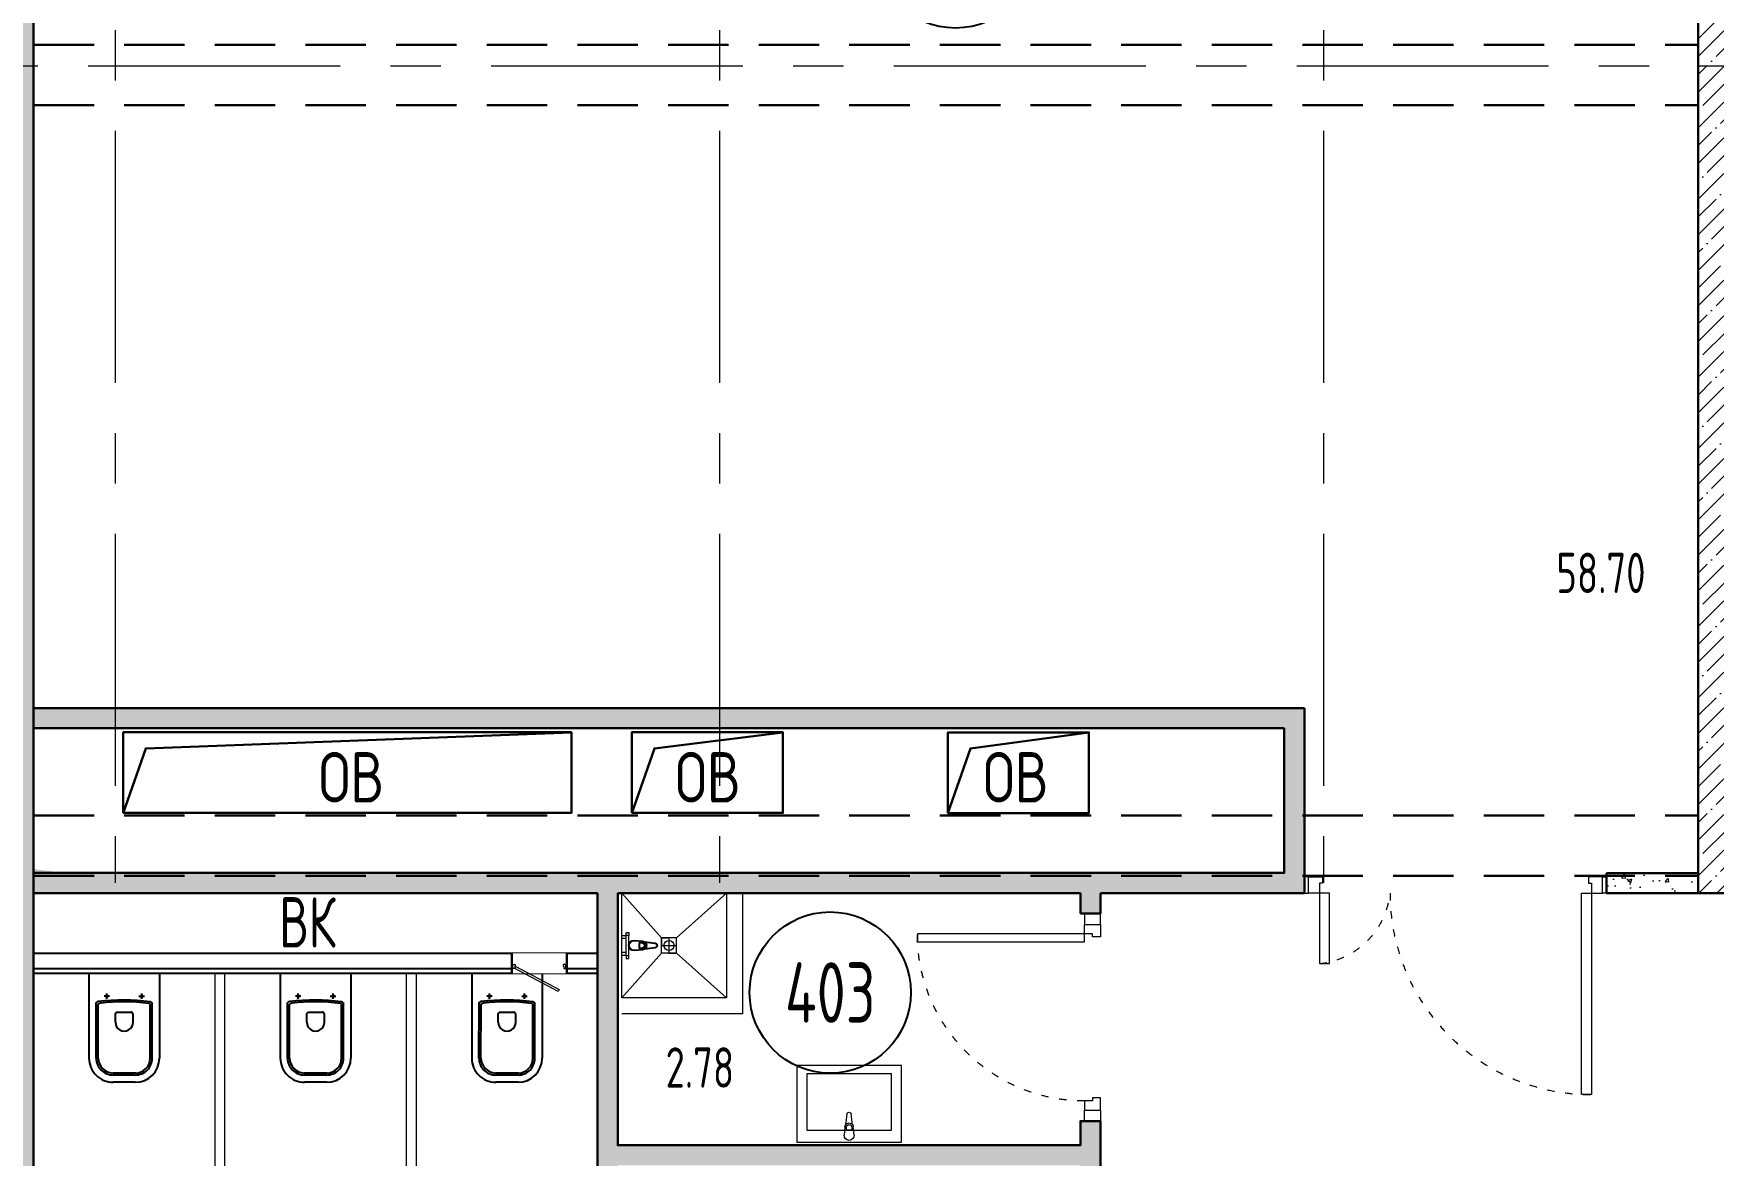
# Model space of a CAD drawing. Header units: millimetres. Extents: x -8689834 to 9419935, y 0 to 135940.
# Drawn here: x 212176 to 220516, y 77279 to 82846 of the extents above; entities that cross this region are included whole.
import ezdxf
from ezdxf import colors
from ezdxf.entities.mleader import LeaderData, LeaderLine
from ezdxf.enums import TextEntityAlignment as Align
from ezdxf.math import Vec2, Vec3

# ---------------------------------------------------------------- set-up
doc = ezdxf.new("R2010")
doc.units = ezdxf.units.MM
doc.header["$MEASUREMENT"] = 0
for name, pattern in [('ACAD_ISO03W100', [30, 12, -18]), ('ADSK_Штриховая_ш2 п1', [3, 2, -1]), ('CENTER', [2, 1.25, -0.25, 0.25, -0.25])]:
    doc.linetypes.add(name, pattern=pattern)
doc.layers.get('0').update_dxf_attribs({"color": 250, "lineweight": 9})
for name, color, linetype, lineweight in [('АР_Двери', 175, 'Continuous', 18), ('АР_Маркер экспликации', 239, 'Continuous', 13), ('АР_Номер помещения', 1, 'Continuous', 25), ('АР_Оси', 7, 'Continuous', 9), ('АР_Отметки', 250, 'Continuous', 15), ('АР_Перегородки газоблок', 165, 'Continuous', 30), ('АР_Перегородки газоблок_Штрих', 165, 'Continuous', 5), ('АР_Перегородки сантехнические', 216, 'Continuous', 9), ('АР_Помещения_площадь', 19, 'Continuous', 9), ('АР_Сущ Несущая стена', 216, 'Continuous', 30), ('АР_Штрих утеплитель', 24, 'Continuous', 13), ('АР_Штриховка монолит', 250, 'Continuous', 9), ('Задания на лючки', 32, 'Continuous', 15), ('М_проемы ОВ 4-5эт', 172, 'Continuous', 30)]:
    doc.layers.add(name, color=color, linetype=linetype, lineweight=lineweight)
for name, color, linetype in [('АР_Отверстия', 251, 'Continuous'), ('Строит. поддон', 7, 'Continuous'), ('ТХ_сантехника', 253, 'Continuous')]:
    doc.layers.add(name, color=color, linetype=linetype)
doc.layers.add('Ригели', color=4, linetype='ADSK_Штриховая_ш2 п1', lineweight=30, true_color=0x00ffff)
doc.layers.get('0').freeze()
doc.styles.add('ICOCPEUR', font='isocpeur.ttf')
doc.styles.add('ISOCPEUR', font='isocpeur.ttf', dxfattribs={"width": 0.7})
doc.styles.get("Standard").update_dxf_attribs({"font": 'isocpeur.ttf', "width": 0.7})
pattern_1 = [(50, (0, 0), (215.17805, -18.82564), [22.5, -247.5]), (355, (0, 0), (-41.6254, 225.65764), [18, -198]), (100.45144, (17.93, -1.57), (173.55265, 206.832), [19.12206, -210.34263]), (46.1842, (0, 60), (320.1724, -49.65578), [33.75, -371.25]), (96.63564, (26.68, 55.86), (280.3986, 292.2356), [28.6831, -315.51413]), (351.18416, (0, 60), (280.3986, 292.2356), [27, -297]), (21, (30, 45), (179.07212, -120.78567), [22.5, -247.5]), (326, (30, 45), (72.9946, 217.54501), [18, -198]), (71.45144, (44.92, 34.93), (252.06671, 96.75935), [19.12206, -210.34263]), (37.5, (0, 0), (3.647957, 99.868156), [0, -195.6, 0, -201, 0, -198.75]), (7.5, (0, 0), (78.92086, 118.323514), [0, -114.6, 0, -191.1, 0, -75.75]), (327.5, (-66.9, 0), (160.14673, -6.766462), [0, -75, 0, -234, 0, -310.5]), (317.5, (-96.9, 0), (174.95585, 30.031495), [0, -97.5, 0, -155.4, 0, -220.5])]

# ---------------------------------------------------------------- blocks, each defined once
blk = doc.blocks.new('Полуторная_на лестницу')
for points in [[(75, 80), (75, 1080), (124.9, 1080), (124.9, 80)], [(1375.1, 430), (1375.1, 80), (1425, 80), (1425, 430)]]:
    blk.add_lwpolyline(points, close=True)
for points in [[(0, 0), (0, 80), (20, 80), (20, 0), (0, 0)], [(20, 80), (20, 0), (90, 0), (90, 30), (75, 30), (75, 80), (20, 80)], [(1480, 80), (1480, 0), (1410, 0), (1410, 30), (1425, 30), (1425, 80), (1480, 80)], [(1500, 0), (1500, 80), (1480, 80), (1480, 0), (1500, 0)]]:
    blk.add_lwpolyline(points)
at = {"linetype": 'ACAD_ISO03W100', "ltscale": 3}
for centre, radius, start, end in [((75, 80), 1000, 0, 90), ((1465.4, 39.6), 392.5, 95.90754, 174.09246)]:
    blk.add_arc(centre, radius, start, end, dxfattribs=at)
blk = doc.blocks.new('*U1715')
at = {"layer": 'АР_Номер помещения', "color": 7}
blk.add_circle((-21260.4, 2610.5), 400, dxfattribs=at)
at = {"layer": 'АР_Номер помещения', "color": 7, "style": 'ISOCPEUR', "width": 0.7}
blk.add_attdef('НОМЕР_ПОМЕЩЕНИЯ', text='', height=300, dxfattribs=at).set_placement((-21260.4, 2610.5), align=Align.MIDDLE_CENTER)
at = {"layer": 'АР_Помещения_площадь', "color": 7, "lineweight": 30, "width": 0.7, "flags": 104}
blk.add_attdef('ИМЯ_ПОМЕЩЕНИЯ', text='', height=100, dxfattribs=at).set_placement((157.6, 1217.1), align=Align.MIDDLE_CENTER)
blk = doc.blocks.new('*U1724')
at = {"layer": 'АР_Номер помещения', "color": 7}
blk.add_circle((-17903.2, 348.5), 400, dxfattribs=at)
at = {"layer": 'АР_Номер помещения', "color": 7, "style": 'ISOCPEUR', "width": 0.7}
blk.add_attdef('НОМЕР_ПОМЕЩЕНИЯ', text='', height=300, dxfattribs=at).set_placement((-17903.2, 348.5), align=Align.MIDDLE_CENTER)
at = {"layer": 'АР_Помещения_площадь', "color": 7, "lineweight": 30, "width": 0.7, "flags": 104}
blk.add_attdef('ИМЯ_ПОМЕЩЕНИЯ', text='', height=100, dxfattribs=at).set_placement((157.6, 1217.1), align=Align.MIDDLE_CENTER)
blk = doc.blocks.new('унитаз поликлиники')
for p, q in [((0, 175), (0, -175)), ((0, 175), (420, 175)), ((125.6, 86.7), (99.5, 86.7)), ((112.4, 73.1), (112.4, 100.2)), ((420, 138.7), (149.6, 138.7)), ((420, 129), (156.8, 128.7)), ((191.9, -33.7), (191.9, 33.7)), ((242.4, 43.7), (201.9, 43.7)), ((494, 57.1), (494, -57.1)), ((504, 55), (504, -55)), ((540, 55), (540, -55)), ((112.3, -73), (112.3, -100.1)), ((242.4, -43.7), (201.9, -43.7)), ((125.5, -86.5), (99.4, -86.5)), ((420, -139), (147.9, -138.7)), ((420, -129), (155.2, -128.7)), ((0, -175), (420, -175))]:
    blk.add_line(p, q)
for centre, radius, start, end in [((420, 55), 120, 0, 90), ((420.5, 55.2), 83.5, 359.86187, 90.33349), ((420, 55), 74, 0, 90), ((242.4, 0), 43.7, 270, 90), ((420, -55), 120, 270, 0), ((420, -55), 84, 270, 0), ((420, -55), 74, 270, 358.40182)]:
    blk.add_arc(centre, radius, start, end)
at = {"extrusion": (0, 0, -1)}
for centre, major_axis, ratio, start_param, end_param in [((112.4, 86.8), (3.55, 3.55), 1, 5.504025, 11.78721), ((1158.1, 0), (-731, -726.4), 0.993775, 0.659849, 0.910919), ((984.1, 0), (-23.4, -941.4), 0.89728, 1.422258, 1.677847), ((149.5, 127.3), (-5.6, -10.5), 0.821373, 1.269211, 2.570669), ((154.4, 119.8), (-5.61, -7.72), 0.798093, 1.232924, 2.686723), ((201.9, -33.5), (4.12, -9.49), 0.964797, 0.42926, 1.943413), ((147.9, -127.5), (5.4, -10.4), 0.836443, 0.56114, 1.877577), ((155.2, -117.5), (5.3, -10.4), 0.842984, 0.549902, 1.8819)]:
    blk.add_ellipse(centre, major_axis=major_axis, ratio=ratio, start_param=start_param, end_param=end_param, dxfattribs=at)
for centre, major_axis, ratio, start_param, end_param in [((201.9, 33.5), (4.12, 9.49), 0.964797, 0.42926, 1.943413), ((112.3, -86.6), (3.54, -3.55), 1, 5.504025, 11.78721)]:
    blk.add_ellipse(centre, major_axis=major_axis, ratio=ratio, start_param=start_param, end_param=end_param)
blk = doc.blocks.new('Из_буфера27431')
at = {"linetype": 'Continuous', "lineweight": 5}
for p, q in [((-138.5, 11.1), (-85.6, 17.7)), ((-138.5, 11.1), (-85.6, 17.7)), ((-76.1, 21), (-34.1, 25)), ((-76.1, 21), (-34.1, 25)), ((-59, 13.6), (-73.9, 13.6)), ((-59, 13.6), (-73.9, 13.6)), ((-59, -13.6), (-59, 13.6)), ((-59, -13.6), (-59, 13.6)), ((-85.6, -17.7), (-138.5, -11.1)), ((-85.6, -17.7), (-138.5, -11.1)), ((-34.1, -25), (-76.1, -21)), ((-34.1, -25), (-76.1, -21)), ((-73.9, -13.6), (-59, -13.6)), ((-73.9, -13.6), (-59, -13.6))]:
    blk.add_line(p, q, dxfattribs=at)
for points in [[(0, -260), (-380, -260), (-380, 260), (0, 260)], [(-59, -210), (-339.1, -210), (-339.1, 210), (-59, 210)], [(-59, -210), (-339.1, -210), (-339.1, 210), (-59, 210)]]:
    blk.add_lwpolyline(points, close=True, dxfattribs=at)
for centre, radius, start, end in [((-137.1, 0), 11.2, 97.13892, 262.86108), ((-137.1, 0), 11.2, 97.13892, 262.86108), ((-74.2, 0), 21.1, 122.77103, 237.22897), ((-74.2, 0), 21.1, 122.77103, 237.22897), ((-73.9, 0), 13.6, 90, 270), ((-73.9, 0), 13.6, 90, 270), ((-74.2, 0), 21.1, 95.16961, 122.77103), ((-74.2, 0), 21.1, 95.16961, 122.77103), ((-34.1, 0), 25, 270, 90), ((-34.1, 0), 25, 270, 90), ((-74.2, 0), 21.1, 237.22897, 264.83039), ((-74.2, 0), 21.1, 237.22897, 264.83039)]:
    blk.add_arc(centre, radius, start, end, dxfattribs=at)
blk = doc.blocks.new('_DotSmall')
at = {"color": 0, "linetype": 'ByBlock', "const_width": 0.5}
blk.add_lwpolyline([(-0.0625, 0, 1), (0.0625, 0, 1)], format="xyb", close=True, dxfattribs=at)
blk = doc.blocks.new('*U540')
blk.add_lwpolyline([(100, 80), (100, 910), (140, 910), (140, 80)], close=True)
for points in [[(0, 0), (0, 80), (55, 80), (55, 0), (0, 0)], [(55, 80), (55, 0), (115, 0), (115, 40), (100, 40), (100, 80), (55, 80)], [(975, 80), (975, 0), (915, 0), (915, 40), (930, 40), (930, 80), (975, 80)], [(1030, 0), (1030, 80), (975, 80), (975, 0), (1030, 0)]]:
    blk.add_lwpolyline(points)
at = {"linetype": 'ACAD_ISO03W100', "ltscale": 3}
blk.add_arc((100, 80), 830, 0, 90, dxfattribs=at)
blk = doc.blocks.new('смеситель короткий')
for p, q in [((42, 21), (0, 25)), ((24.9, 13.6), (39.8, 13.6)), ((24.9, -13.6), (24.9, 13.6)), ((104.4, 11.1), (51.5, 17.7)), ((0, -25), (42, -21)), ((39.8, -13.6), (24.9, -13.6)), ((51.5, -17.7), (104.4, -11.1))]:
    blk.add_line(p, q)
for centre, major_axis, start_param, end_param in [((0, 0), (-17.7, 17.7), -0.785398, 2.356194), ((39.8, 0), (9.62, 9.62), 3.926991, 7.068583), ((40.1, 0), (-14.9, 14.9), -1.35736, -0.875625), ((40.1, 0), (14.9, 14.9), 4.498953, 6.496621), ((103, 0), (7.91, 7.91), 4.051589, 6.943986), ((40.1, 0), (14.9, 14.9), 4.017217, 4.498953)]:
    blk.add_ellipse(centre, major_axis=major_axis, ratio=1, start_param=start_param, end_param=end_param)
blk = doc.blocks.new('*U1518')
at = {"color": 7}
blk.add_wipeout([(-565, 153), (445, 153), (445, -218), (-565, -218)], dxfattribs=at)
at = {"lineweight": 30}
for p, q in [((-565, 153), (-565, -218)), ((445, 153), (445, -218))]:
    blk.add_line(p, q, dxfattribs=at)
for p, q in [((-530, 60), (-565, 60)), ((-550, 60), (-550, -10)), ((-550, -10), (-550, 60)), ((-510, 60), (-530, 60)), ((-510, 20), (-510, 60)), ((-500, 20), (-510, 20)), ((-500, -10), (-500, 20)), ((380, -10), (380, 20)), ((380, 20), (390, 20)), ((390, 20), (390, 60)), ((390, 60), (410, 60)), ((410, 60), (445, 60)), ((430, 60), (430, -10)), ((430, -10), (430, 60)), ((-565, -10), (-530, -10)), ((-530, -10), (-500, -10)), ((410, -10), (380, -10)), ((445, -10), (410, -10))]:
    blk.add_line(p, q)
blk.add_lwpolyline([(389, 60), (370, 25), (-424, 448), (-406, 483)], close=True)

msp = doc.modelspace()

# ---------------------------------------------------------------- hatches: boundary and pattern name
at = {"layer": 'АР_Перегородки газоблок_Штрих', "ltscale": 100}
h = msp.add_hatch(dxfattribs=at)
h.set_pattern_fill('AR-CONC', color=256, scale=30)
h.set_pattern_definition([(50, (0, 100), (215.17805, -18.82564), [22.5, -247.5]), (355, (0, 100), (-41.6254, 225.65764), [18, -198]), (100.45144, (17.93, 98.43), (173.55265, 206.832), [19.12206, -210.34263]), (46.1842, (0, 160), (320.1724, -49.65578), [33.75, -371.25]), (96.63564, (26.68, 155.86), (280.3986, 292.2356), [28.6831, -315.51413]), (351.18416, (0, 160), (280.3986, 292.2356), [27, -297]), (21, (30, 145), (179.07212, -120.78567), [22.5, -247.5]), (326, (30, 145), (72.9946, 217.54501), [18, -198]), (71.45144, (44.92, 134.93), (252.06671, 96.75935), [19.12206, -210.34263]), (37.5, (0, 100), (3.647957, 99.868156), [0, -195.6, 0, -201, 0, -198.75]), (7.5, (0, 100), (78.92086, 118.323514), [0, -114.6, 0, -191.1, 0, -75.75]), (327.5, (-66.9, 100), (160.14673, -6.766462), [0, -75, 0, -234, 0, -310.5]), (317.5, (-96.9, 100), (174.95585, 30.031495), [0, -97.5, 0, -155.4, 0, -220.5])])
h.paths.add_polyline_path([(218485.2, 79498.5), (212580.6, 79498.5), (212580.6, 79398.5), (218385.2, 79398.5), (218385.2, 78580.3), (218485.2, 78580.3)])
h.paths.add_polyline_path([(212580.6, 79498.5), (212175.6, 79498.5), (212175.6, 79398.5), (212580.6, 79398.5)])
h = msp.add_hatch(dxfattribs=at)
h.set_pattern_fill('AR-CONC', color=256, scale=30)
h.set_pattern_definition(pattern_1)
h.paths.add_polyline_path([(217473.3, 77448.7), (217373.1, 77448.6), (217372.8, 77328.8), (215075.9, 77328.6), (215075.9, 78580.4), (217373.1, 78580.3), (217373.3, 78478.7), (217473.2, 78479), (217473, 78580.3), (218485.1, 78580.3), (218485.2, 78680.3), (212328.4, 78680.4), (212175.6, 78700.4), (212175.6, 78580.4), (214975.9, 78580.3), (214975.9, 76295.8), (215075.9, 76295.8), (215075.9, 77228.7), (217373, 77228.7), (217373.4, 76295.7), (217473.3, 76295.7)])
h = msp.add_hatch(dxfattribs=at)
h.set_pattern_fill('AR-CONC', color=256, scale=30)
h.set_pattern_definition(pattern_1)
h.paths.add_polyline_path([(220440.6, 78679.4), (219985.1, 78679.4), (219985.2, 78580.3), (220440.6, 78580.3)])
at = {"layer": 'АР_Штрих утеплитель', "ltscale": 500}
h = msp.add_hatch(dxfattribs=at)
h.set_pattern_fill('ANSI37', color=256, scale=700)
h.set_pattern_definition([(45, (-272544.9, -1e-11), (-61.871843, 61.871843), []), (135, (-272544.9, -1e-11), (-61.871843, -61.871843), [])])
h.paths.add_polyline_path([(218159.3, 127630.7), (215580.6, 127630.7), (215580.6, 127530.7), (218159.3, 127530.7)])
edge = h.paths.add_edge_path()
edge.add_line((215580.6, 127630.7), (209609.3, 127630.7))
edge.add_line((209609.3, 127630.7), (209609.3, 130631.1))
edge.add_line((209609.3, 130631.1), (200549.3, 130630.7))
edge.add_line((200549.3, 130630.7), (200549.3, 127122.7))
edge.add_line((200549.3, 127122.7), (200058.3, 127122.7))
edge.add_arc((201358, 116876.8), 10328, 97.22897, 132.48441)
edge.add_arc((199340.4, 119160.7), 7281.3, 132.91387, 150.37698)
edge.add_arc((199340.4, 119160.7), 7281.3, 150.37698, 180)
edge.add_line((192059.1, 119160.7), (192059.1, 118630.7))
edge.add_line((192059.1, 118630.7), (188549.3, 118630.7))
edge.add_line((188549.3, 118630.7), (188549.3, 106570.7))
edge.add_line((188549.3, 106570.7), (194489.2, 106570.7))
edge.add_line((194489.2, 106570.7), (194489.2, 82275.7))
edge.add_line((194489.2, 82275.7), (200999.4, 82275.7))
edge.add_line((200999.4, 82275.7), (200999.4, 82375.7))
edge.add_line((200999.4, 82375.7), (194589.2, 82375.7))
edge.add_line((194589.2, 82375.7), (194589.2, 106670.7))
edge.add_line((194589.2, 106670.7), (188649.3, 106670.7))
edge.add_line((188649.3, 106670.7), (188649.3, 118530.7))
edge.add_line((188649.3, 118530.7), (192159.1, 118530.7))
edge.add_line((192159.1, 118530.7), (192160.6, 119295.7))
edge.add_arc((199337.6, 119161.9), 7178.3, 150.18594, 178.93195, ccw=False)
edge.add_arc((199340.4, 119160.7), 7181.3, 133.07839, 150.18856, ccw=False)
edge.add_arc((201357.4, 116878.6), 10226.2, 97.26253, 132.60028, ccw=False)
edge.add_line((200064.7, 127022.7), (200649.3, 127022.7))
edge.add_line((200649.3, 127022.7), (200649.3, 130530.7))
edge.add_line((200649.3, 130530.7), (209509.3, 130530.7))
edge.add_line((209509.3, 130530.7), (209509.3, 127630.7))
edge.add_line((209509.3, 127630.7), (209509.3, 127530.7))
edge.add_line((209509.3, 127530.7), (215580.6, 127530.7))
edge.add_line((215580.6, 127530.7), (215580.6, 127630.7))
at = {"layer": 'АР_Штриховка монолит', "ltscale": 100}
h = msp.add_hatch(dxfattribs=at)
h.set_pattern_fill('ANSI35', color=256, scale=500)
h.paths.add_polyline_path([(246375.6, 86650.7), (211875.6, 86650.7), (211875.6, 82685.7), (211875.6, 82485.7), (211875.6, 75165.7), (211975.6, 75165.7), (211975.6, 73908.2), (212175.6, 73908.2), (212175.6, 74865.7), (215930.6, 74865.7), (215930.6, 73683.2), (216130.6, 73683.2), (216130.6, 74865.7), (226847.6, 74865.7), (226847.6, 75165.7), (212175.6, 75165.7), (212175.6, 86350.7), (246375.6, 86350.7)])
h = msp.add_hatch(dxfattribs=at)
h.set_pattern_fill('ANSI35', color=256, scale=500)
h.paths.add_polyline_path([(220740.6, 86350.7), (220440.6, 86350.7), (220440.6, 78580.3), (220740.6, 78580.3)])

# ---------------------------------------------------------------- linework, layer by layer
at = {"layer": 'АР_Оси', "linetype": 'CENTER', "ltscale": 1000}
for p, q in [((212580.6, 134363.2), (212580.6, 78630.8)), ((215580.6, 134363.2), (215580.6, 78630.8)), ((218580.6, 134363.2), (218580.6, 78630.8)), ((212175.6, 53394.4), (212175.6, 87701.9)), ((182446.9, 82685.7), (266044, 82685.7))]:
    msp.add_line(p, q, dxfattribs=at)
at = {"layer": 'АР_Перегородки газоблок', "ltscale": 100}
msp.add_line((218485.2, 79498.5), (218485.2, 78700.3), dxfattribs=at)
for points in [[(212175.6, 79498.5), (218485.2, 79498.5)], [(212175.6, 78680.3), (218385.2, 78680.3), (218385.2, 79398.5)], [(218225.5, 79398.5), (212175.6, 79398.5)], [(218385.2, 79398.5), (218065.2, 79398.5)], [(218485.2, 78700.3), (218485.2, 78580.3)], [(219985.2, 78580.3), (219985.1, 78679.4)], [(219985.1, 78679.4), (220440.6, 78679.4)], [(212175.6, 78580.3), (214975.9, 78580.3)], [(214975.9, 76295.8), (214975.9, 78580.3)], [(215075.9, 78580.3), (217373, 78580.4)], [(215075.9, 78580.3), (215075.9, 77328.7), (217373, 77328.7), (217372.9, 77448.7), (217473.3, 77448.7)], [(217373.3, 78478.7), (217373, 78580.3)], [(217473, 78580.3), (218485.2, 78580.3)], [(217473, 78580.3), (217473.3, 78479)], [(219985.2, 78580.3), (220440.6, 78580.3)], [(217473.3, 78479), (217373.3, 78478.7)], [(217473.3, 77448.7), (217473.3, 76295.7)]]:
    msp.add_lwpolyline(points, dxfattribs=at)
at = {"layer": 'АР_Перегородки газоблок', "color": 0, "lineweight": 25, "ltscale": 100}
for points in [[(212175.6, 78281.5), (214975.9, 78281.5)], [(212175.6, 78206.5), (214975.9, 78206.5)], [(214975.9, 78181.5), (212175.6, 78181.5)]]:
    msp.add_lwpolyline(points, dxfattribs=at)
at = {"layer": 'АР_Перегородки сантехнические', "lineweight": 0}
for points in [[(213125.6, 78181.5), (213075.6, 78181.5), (213075.6, 76981.5), (213125.6, 76981.5)], [(214075.9, 78181.5), (214025.9, 78181.5), (214025.9, 76981.5), (214075.9, 76981.5)]]:
    msp.add_lwpolyline(points, close=True, dxfattribs=at)
at = {"layer": 'АР_Сущ Несущая стена', "ltscale": 100}
for p, q in [((212175.6, 86350.7), (212175.6, 75165.7)), ((220440.6, 86350.7), (220440.6, 78580.3)), ((220440.6, 78580.3), (220740.6, 78580.3))]:
    msp.add_line(p, q, dxfattribs=at)
at = {"layer": 'М_проемы ОВ 4-5эт'}
for points in [[(212620.6, 78978.5), (214845.6, 78978.5), (214845.6, 79378.5), (212620.6, 79378.5)], [(215145.6, 78978.5), (215895.6, 78978.5), (215895.6, 79378.5), (215145.6, 79378.5)], [(216715.2, 78977.5), (217415.2, 78977.5), (217415.2, 79377.5), (216715.2, 79377.5)]]:
    msp.add_lwpolyline(points, close=True, dxfattribs=at)
for points in [[(212620.6, 78977.5), (212732.5, 79298.5), (214845.6, 79377.5)], [(215145.6, 78977.5), (215257.5, 79298.5), (215895.6, 79377.5)], [(216715.2, 78977.5), (216827.1, 79298.5), (217415.2, 79377.5)]]:
    msp.add_lwpolyline(points, dxfattribs=at)
at = {"layer": 'Ригели', "color": 6, "linetype": 'ADSK_Штриховая_ш2 п1', "lineweight": 30, "ltscale": 150}
for p, q in [((212175.6, 82790.7), (220438.8, 82790.7)), ((212175.6, 82490.7), (220438.8, 82490.7)), ((212175.6, 78965.7), (220438.8, 78965.7)), ((212175.6, 78665.7), (220438.8, 78665.7))]:
    msp.add_line(p, q, dxfattribs=at)
at = {"layer": 'Строит. поддон', "lineweight": 0}
for p, q in [((215695.9, 78580.5), (215695.9, 77980.5)), ((215116, 78354.3), (215095.9, 78354.4)), ((215096, 78370), (215116, 78370)), ((215116, 78370), (215115.9, 78271)), ((215131.7, 78369.9), (215116, 78370)), ((215117.4, 78385.6), (215130.4, 78385.6)), ((215117.4, 78370), (215117.4, 78385.6)), ((215130.4, 78385.6), (215130.4, 78369.9)), ((215131.6, 78311.6), (215131.7, 78369.9)), ((215115.9, 78271), (215095.9, 78271)), ((215096, 78286.6), (215115.9, 78286.6)), ((215115.9, 78271), (215131.5, 78270.9)), ((215117.2, 78271), (215117.1, 78255.3)), ((215117.1, 78255.3), (215130.2, 78255.3)), ((215130.2, 78255.3), (215130.2, 78270.9)), ((215131.5, 78270.9), (215131.6, 78311.6)), ((215695.9, 77980.5), (215095.9, 77980.5))]:
    msp.add_line(p, q, dxfattribs=at)
msp.add_lwpolyline([(215615.9, 78060.5), (215367.5, 78283), (215367.5, 78358), (215615.9, 78580.5), (215367.5, 78358), (215292.9, 78358), (215095.9, 78580.5), (215292.9, 78358), (215330.2, 78358), (215330.2, 78283), (215367.5, 78283), (215292.9, 78283), (215095.9, 78060.5), (215292.9, 78283), (215292.9, 78358), (215292.9, 78320.5), (215367.5, 78320.5)], dxfattribs=at)
msp.add_lwpolyline([(215615.9, 78060.5), (215095.9, 78060.5), (215095.9, 78580.5), (215615.9, 78580.5)], close=True, dxfattribs=at)
msp.add_circle((215330.2, 78320.5, 0), 25, dxfattribs=at)

# ---------------------------------------------------------------- block references
at = {"layer": 'АР_Двери', "rotation": 180}
msp.add_blockref('Полуторная_на лестницу', (219985.2, 78660.3), dxfattribs=at)
at = {"layer": 'АР_Двери', "xscale": -1, "rotation": 90}
msp.add_blockref('*U540', (217473.3, 78478.8), dxfattribs=at)
at = {"layer": 'АР_Маркер экспликации', "color": 7}
ref = msp.add_blockref('*U1724', (234655.9, 82924.8), dxfattribs=at)
ref.add_attrib('НОМЕР_ПОМЕЩЕНИЯ', '402', dxfattribs={"layer": 'АР_Номер помещения', "color": 7, "height": 300, "style": 'ISOCPEUR', "width": 0.7}).set_placement((216752.7, 83273.2), align=Align.MIDDLE_CENTER)
ref.add_attrib('ПЛОЩАДЬ_ПОМЕЩЕНИЯ', '58.70', dxfattribs={"layer": 'АР_Помещения_площадь', "color": 7, "height": 200, "style": 'ISOCPEUR', "width": 0.7}).set_placement((220178.7, 80169.4), align=Align.MIDDLE_RIGHT)
ref = msp.add_blockref('*U1715', (237391, 75476.3), dxfattribs=at)
ref.add_attrib('НОМЕР_ПОМЕЩЕНИЯ', '403', dxfattribs={"layer": 'АР_Номер помещения', "color": 7, "height": 300, "style": 'ISOCPEUR', "width": 0.7}).set_placement((216130.6, 78086.9), align=Align.MIDDLE_CENTER)
ref.add_attrib('ПЛОЩАДЬ_ПОМЕЩЕНИЯ', '2.78', dxfattribs={"layer": 'АР_Помещения_площадь', "color": 7, "height": 200, "style": 'ISOCPEUR', "width": 0.7}).set_placement((215653.9, 77714.8), align=Align.MIDDLE_RIGHT)
at = {"layer": 'Строит. поддон', "lineweight": 0, "xscale": -1, "rotation": 180}
msp.add_blockref('смеситель короткий', (215156.6, 78320.4), dxfattribs=at)
at = {"layer": 'ТХ_сантехника', "rotation": 270}
for p in [(212625.6, 78181.5), (213575.6, 78181.5), (214525.9, 78181.5)]:
    msp.add_blockref('унитаз поликлиники', p, dxfattribs=at)
at = {"layer": 'ТХ_сантехника', "ltscale": 100, "xscale": -1, "rotation": 90}
msp.add_blockref('Из_буфера27431', (216224.4, 77344.3), dxfattribs=at)

# ---------------------------------------------------------------- texts
at = {"layer": 'АР_Отверстия', "ltscale": 100, "char_height": 250, "attachment_point": 5, "line_spacing_factor": 0.7, "style": 'ICOCPEUR'}
for insert in [(213753.1, 79155.1), (215523.3, 79155.1), (217051.5, 79155.1)]:
    msp.add_mtext('\\A1;{\\W0.8;ОВ}', dxfattribs=dict(at, insert=insert))
at = {"layer": 'АР_Отверстия', "color": 1, "ltscale": 100, "insert": (213535.2, 78435.1), "char_height": 250, "attachment_point": 5, "line_spacing_factor": 0.7, "style": 'ICOCPEUR'}
msp.add_mtext('\\A1;{\\W0.7;ВК}', dxfattribs=at)

# ---------------------------------------------------------------- leaders
at = {"layer": 'АР_Отметки'}
ml = msp.add_multileader_mtext('Standard', dxfattribs=at)
ml.set_content('Л.4', color=256, style='ISOCPEUR')
ml.set_leader_properties(color=256, linetype='Continuous', lineweight=-1)
ml.set_arrow_properties(name='DOTSMALL')
ml.build(insert=Vec2(0, 0))
ml.multileader.update_dxf_attribs({"has_text_frame": 1, "text_left_attachment_type": 4, "text_right_attachment_type": 4, "dogleg_length": 100, "arrow_head_size": 180})
ctx = ml.context
ctx.base_point, ctx.char_height, ctx.arrow_head_size, ctx.landing_gap_size, ctx.plane_origin = Vec3(492034.9, 129862.6), 250, 180, 50, Vec3(520155.4, 117704.9)
ctx.left_attachment, ctx.right_attachment = 4, 4
notes = []
notes.append((ctx, [(0, (0, 0, 0), (0, 0), (1, 0), 1, [])]))
ctx.mtext.insert, ctx.mtext.width, ctx.mtext.line_spacing_style, ctx.mtext.flow_direction = Vec3(492084.9, 130195.9), 852.697, 2, 5
ml = msp.add_multileader_mtext('Standard', dxfattribs=at)
ml.set_content('+13,700', color=256, style='ISOCPEUR')
ml.set_leader_properties(color=256, linetype='Continuous', lineweight=-1)
ml.set_arrow_properties(name='DOTSMALL')
ml.build(insert=Vec2(0, 0))
ml.multileader.update_dxf_attribs({"has_text_frame": 1, "text_left_attachment_type": 4, "text_right_attachment_type": 4, "dogleg_length": 100, "arrow_head_size": 180})
ctx = ml.context
ctx.base_point, ctx.char_height, ctx.arrow_head_size, ctx.landing_gap_size, ctx.plane_origin = Vec3(345392.1, 81867.3), 250, 180, 50, Vec3(342582.1, 81015.7)
ctx.left_attachment, ctx.right_attachment = 4, 4
notes.append((ctx, [(0, (0, 0, 0), (0, 0), (1, 0), 1, [])]))
ctx.mtext.insert, ctx.mtext.width, ctx.mtext.line_spacing_style, ctx.mtext.flow_direction = Vec3(345442.1, 82200.6), 852.697, 2, 5
ml = msp.add_multileader_mtext('Standard', dxfattribs=at)
ml.set_content('+13,700', color=256, style='ISOCPEUR')
ml.set_leader_properties(color=256, linetype='Continuous', lineweight=-1)
ml.set_arrow_properties(name='DOTSMALL')
ml.build(insert=Vec2(0, 0))
ml.multileader.update_dxf_attribs({"has_text_frame": 1, "text_left_attachment_type": 4, "text_right_attachment_type": 4, "dogleg_length": 100, "arrow_head_size": 180})
ctx = ml.context
ctx.base_point, ctx.char_height, ctx.arrow_head_size, ctx.landing_gap_size, ctx.plane_origin = Vec3(383897.4, 81208.7), 250, 180, 50, Vec3(383648, 80547.8)
ctx.left_attachment, ctx.right_attachment = 4, 4
notes.append((ctx, [(0, (0, 0, 0), (0, 0), (1, 0), 1, [])]))
ctx.mtext.insert, ctx.mtext.width, ctx.mtext.line_spacing_style, ctx.mtext.flow_direction = Vec3(383947.4, 81542), 852.697, 2, 5
ml = msp.add_multileader_mtext('Standard', dxfattribs=at)
ml.set_content('Л.2', color=256, style='ISOCPEUR')
ml.set_leader_properties(color=256, linetype='Continuous', lineweight=-1)
ml.set_arrow_properties(name='DOTSMALL')
ml.build(insert=Vec2(0, 0))
ml.multileader.update_dxf_attribs({"has_text_frame": 1, "text_left_attachment_type": 4, "text_right_attachment_type": 4, "dogleg_length": 100, "arrow_head_size": 180})
ctx = ml.context
ctx.base_point, ctx.char_height, ctx.arrow_head_size, ctx.landing_gap_size, ctx.plane_origin = Vec3(342702.3, 81178.7, 0), 250, 180, 50, Vec3(406731.5, 68886.9, 0)
ctx.left_attachment, ctx.right_attachment = 4, 4
notes.append((ctx, [(0, (0, 0, 0), (0, 0), (1, 0), 1, [])]))
ctx.mtext.insert, ctx.mtext.width, ctx.mtext.line_spacing_style, ctx.mtext.flow_direction = Vec3(342752.3, 81512, 0), 852.697, 2, 5
ml = msp.add_multileader_mtext('Standard', dxfattribs=at)
ml.set_content('Л.1', color=256, style='ISOCPEUR')
ml.set_leader_properties(color=256, linetype='Continuous', lineweight=-1)
ml.set_arrow_properties(name='DOTSMALL')
ml.build(insert=Vec2(0, 0))
ml.multileader.update_dxf_attribs({"has_text_frame": 1, "text_left_attachment_type": 4, "text_right_attachment_type": 4, "dogleg_length": 100, "arrow_head_size": 180})
ctx = ml.context
ctx.base_point, ctx.char_height, ctx.arrow_head_size, ctx.landing_gap_size, ctx.plane_origin = Vec3(247255.1, 81061.3, 0), 250, 180, 50, Vec3(272645.2, 68819.8, 0)
ctx.left_attachment, ctx.right_attachment = 4, 4
notes.append((ctx, [(0, (0, 0, 0), (0, 0), (1, 0), 1, [])]))
ctx.mtext.insert, ctx.mtext.width, ctx.mtext.line_spacing_style, ctx.mtext.flow_direction = Vec3(247305.1, 81394.6, 0), 852.697, 2, 5
ml = msp.add_multileader_mtext('Standard', dxfattribs=at)
ml.set_content('Л.1', color=256, style='ISOCPEUR')
ml.set_leader_properties(color=256, linetype='Continuous', lineweight=-1)
ml.set_arrow_properties(name='DOTSMALL')
ml.build(insert=Vec2(0, 0))
ml.multileader.update_dxf_attribs({"has_text_frame": 1, "text_left_attachment_type": 4, "text_right_attachment_type": 4, "dogleg_length": 100, "arrow_head_size": 180})
ctx = ml.context
ctx.base_point, ctx.char_height, ctx.arrow_head_size, ctx.landing_gap_size, ctx.plane_origin = Vec3(381637, 80989.8, 0), 250, 180, 50, Vec3(368740.9, 68449, 0)
ctx.left_attachment, ctx.right_attachment = 4, 4
notes.append((ctx, [(0, (0, 0, 0), (0, 0), (1, 0), 1, [])]))
ctx.mtext.insert, ctx.mtext.width, ctx.mtext.line_spacing_style, ctx.mtext.flow_direction = Vec3(381687, 81323.1, 0), 852.697, 2, 5
for ctx, leaders in notes:
    for number, flags, end, landing, length, lines in leaders:
        leader = LeaderData()
        leader.index, (leader.has_last_leader_line, leader.has_dogleg_vector, leader.attachment_direction) = number, flags
        leader.last_leader_point, leader.dogleg_vector, leader.dogleg_length = Vec3(end), Vec3(landing), length
        for number, points, colour, breaks in lines:
            line = LeaderLine()
            line.index, line.vertices, line.color, line.breaks = number, Vec3.list(points), colors.encode_raw_color(colour), breaks
            leader.lines.append(line)
        ctx.leaders.append(leader)

# ---------------------------------------------------------------- next in the draw order: block references
at = {"layer": 'Задания на лючки', "xscale": 0.2701273999331003, "yscale": 0.2701273999331003, "zscale": 0.2701273999331003, "rotation": 180.0022807060942}
msp.add_blockref('*U1518', (214670, 78222.7), dxfattribs=at)

# ---------------------------------------------------------------- next in the draw order: leaders
at = {"layer": 'АР_Отметки'}
ml = msp.add_multileader_mtext('Standard', dxfattribs=at)
ml.set_content('Л.4', color=256, style='ISOCPEUR')
ml.set_leader_properties(color=256, linetype='Continuous', lineweight=-1)
ml.set_arrow_properties(name='DOTSMALL')
ml.build(insert=Vec2(0, 0))
ml.multileader.update_dxf_attribs({"has_text_frame": 1, "text_left_attachment_type": 4, "text_right_attachment_type": 4, "dogleg_length": 100, "arrow_head_size": 180})
ctx = ml.context
ctx.base_point, ctx.char_height, ctx.arrow_head_size, ctx.landing_gap_size, ctx.plane_origin = Vec3(354034, 129862.6), 250, 180, 50, Vec3(382154.5, 117704.9)
ctx.left_attachment, ctx.right_attachment = 4, 4
notes = []
notes.append((ctx, [(0, (0, 0, 0), (0, 0), (1, 0), 1, [])]))
ctx.mtext.insert, ctx.mtext.width, ctx.mtext.line_spacing_style, ctx.mtext.flow_direction = Vec3(354084, 130195.9), 852.697, 2, 5
ml = msp.add_multileader_mtext('Standard', dxfattribs=at)
ml.set_content('Л.4', color=256, style='ISOCPEUR')
ml.set_leader_properties(color=256, linetype='Continuous', lineweight=-1)
ml.set_arrow_properties(name='DOTSMALL')
ml.build(insert=Vec2(0, 0))
ml.multileader.update_dxf_attribs({"has_text_frame": 1, "text_left_attachment_type": 4, "text_right_attachment_type": 4, "dogleg_length": 100, "arrow_head_size": 180})
ctx = ml.context
ctx.base_point, ctx.char_height, ctx.arrow_head_size, ctx.landing_gap_size, ctx.plane_origin = Vec3(219490, 129862.6), 250, 180, 50, Vec3(247610.5, 117704.9)
ctx.left_attachment, ctx.right_attachment = 4, 4
notes.append((ctx, [(0, (0, 0, 0), (0, 0), (1, 0), 1, [])]))
ctx.mtext.insert, ctx.mtext.width, ctx.mtext.line_spacing_style, ctx.mtext.flow_direction = Vec3(219540, 130195.9), 852.697, 2, 5
ml = msp.add_multileader_mtext('Standard', dxfattribs=at)
ml.set_content('+9,745', color=256, style='ISOCPEUR')
ml.set_leader_properties(color=256, linetype='Continuous', lineweight=-1)
ml.set_arrow_properties(name='DOTSMALL')
ml.build(insert=Vec2(0, 0))
ml.multileader.update_dxf_attribs({"has_text_frame": 1, "text_left_attachment_type": 4, "text_right_attachment_type": 4, "dogleg_length": 100, "arrow_head_size": 180})
ctx = ml.context
ctx.base_point, ctx.char_height, ctx.arrow_head_size, ctx.landing_gap_size, ctx.plane_origin = Vec3(249289.4, 81256.8), 250, 180, 50, Vec3(250697, 80183.7)
ctx.left_attachment, ctx.right_attachment = 4, 4
notes.append((ctx, [(0, (0, 0, 0), (0, 0), (1, 0), 1, [])]))
ctx.mtext.insert, ctx.mtext.width, ctx.mtext.defined_height, ctx.mtext.line_spacing_style, ctx.mtext.flow_direction = Vec3(249339.4, 81590.2), 696.035, 912.5, 2, 5
for ctx, leaders in notes:
    for number, flags, end, landing, length, lines in leaders:
        leader = LeaderData()
        leader.index, (leader.has_last_leader_line, leader.has_dogleg_vector, leader.attachment_direction) = number, flags
        leader.last_leader_point, leader.dogleg_vector, leader.dogleg_length = Vec3(end), Vec3(landing), length
        for number, points, colour, breaks in lines:
            line = LeaderLine()
            line.index, line.vertices, line.color, line.breaks = number, Vec3.list(points), colors.encode_raw_color(colour), breaks
            leader.lines.append(line)
        ctx.leaders.append(leader)

doc.saveas('drawing.dxf')
